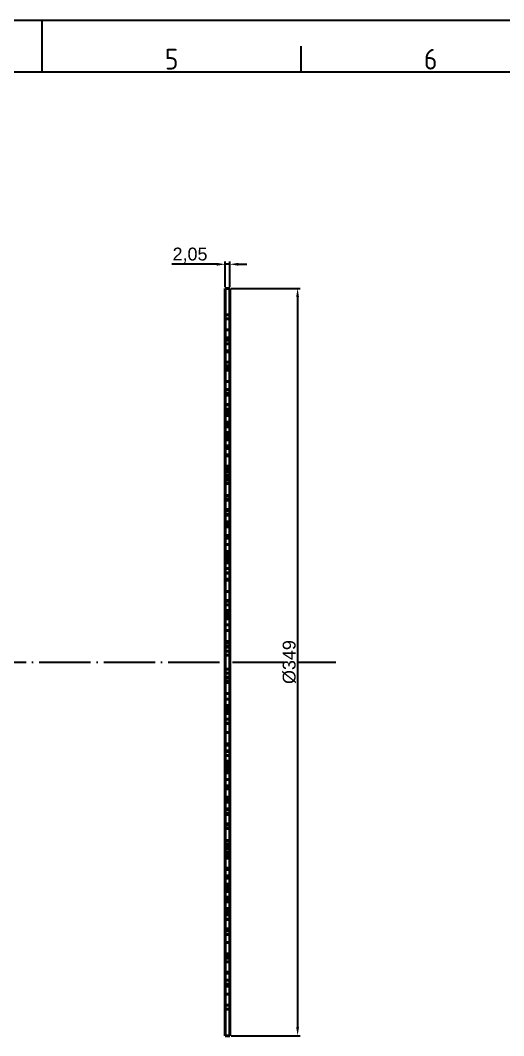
# Model space of a CAD drawing. Header units: millimetres. Extents: x 764 to 1780, y 1208 to 1927.
# Drawn here: x 1261.9 to 1487.7, y 1452.9 to 1927.1 of the extents above; entities that cross this region are included whole.
import ezdxf
from ezdxf.enums import TextEntityAlignment as Align

# ---------------------------------------------------------------- set-up
doc = ezdxf.new("R2010")
doc.units = ezdxf.units.MM
doc.linetypes.add('ACAD_ISO04W100', pattern=[30, 24, -3, 0, -3])
doc.linetypes.add('ACAD_ISO05W100', pattern=[33, 24, -3, 0, -3, 0, -3])
for name, color, linetype, lineweight in [('AM_0', 7, 'Continuous', 40), ('AM_4', 1, 'ACAD_ISO04W100', 25), ('AM_5', 3, 'Continuous', 25), ('AM_BOR', 2, 'ACAD_ISO05W100', 35)]:
    doc.layers.add(name, color=color, linetype=linetype, lineweight=lineweight)
doc.styles.add('ACISOTS', font='isocp.shx', dxfattribs={"height": 1})
doc.styles.get("Standard").update_dxf_attribs({"font": 'arial.ttf'})
doc.dimstyles.new('ISO-25', dxfattribs={"dimtxt": 6, "dimasz": 4, "dimexe": 1.25, "dimexo": 0.625, "dimtad": 1, "dimtxsty": 'Standard', "dimcen": 4, "dimadec": 0, "dimazin": 0, "dimtfac": 1, "dimtmove": 0, "dimatfit": 3, "dimfxl": 1, "dimarcsym": 0})

# ---------------------------------------------------------------- blocks, each defined once
blk = doc.blocks.new('A3 ZTL')
blk.add_line((401.17, 280.82), (19.57, 280.82))
at = {"layer": 'AM_BOR', "color": 135, "linetype": 'Continuous', "lineweight": 25}
blk.add_line((0, 290.61), (410.96, 290.61), dxfattribs=at)
at = {"layer": 'AM_BOR', "color": 135, "lineweight": 25}
for p, q in [((205.48, 280.82), (205.48, 290.61)), ((254.4, 280.82), (254.4, 285.71))]:
    blk.add_line(p, q, dxfattribs=at)
at = {"layer": 'AM_BOR', "color": 135, "lineweight": 25, "style": 'ACISOTS'}
for s, p in [('5', (229.94, 283.27)), ('6', (278.86, 283.27))]:
    blk.add_text(s, height=3.91, dxfattribs=at).set_placement(p, align=Align.MIDDLE)
blk = doc.blocks.new('*D285')
at = {"layer": 'AM_5', "color": 0, "lineweight": -2, "ltscale": 0.5, "transparency": 16777216}
for p, q in [((1353.64, 1813.19), (1332.65, 1813.19)), ((1357.64, 1802.53), (1357.64, 1814.44)), ((1359.69, 1813.19), (1357.64, 1813.19)), ((1359.69, 1802.53), (1359.69, 1814.44)), ((1363.69, 1813.19), (1367.69, 1813.19))]:
    blk.add_line(p, q, dxfattribs=at)
at = {"layer": 'AM_5', "color": 0, "ltscale": 0.5, "transparency": 16777216}
for points in [[(1353.64, 1813.86), (1353.64, 1812.52), (1357.64, 1813.19)], [(1363.69, 1813.86), (1363.69, 1812.52), (1359.69, 1813.19)]]:
    blk.add_solid(points, dxfattribs=at)
at = {"layer": 'Defpoints', "color": 0, "ltscale": 0.5, "transparency": 16777216}
for p in [(1357.64, 1813.19), (1357.64, 1801.91), (1359.69, 1801.91)]:
    blk.add_point(p, dxfattribs=at)
at = {"layer": 'AM_5', "color": 0, "ltscale": 0.5, "transparency": 16777216, "insert": (1341.15, 1817.42), "char_height": 6, "attachment_point": 5}
blk.add_mtext('2,05', dxfattribs=at)
blk = doc.blocks.new('*D286')
at = {"layer": 'AM_5', "color": 0, "lineweight": -2, "ltscale": 0.5, "transparency": 16777216}
for p, q in [((1360.31, 1801.91), (1392.67, 1801.91)), ((1391.42, 1797.91), (1391.42, 1456.91)), ((1360.31, 1452.91), (1392.67, 1452.91))]:
    blk.add_line(p, q, dxfattribs=at)
at = {"layer": 'AM_5', "color": 0, "ltscale": 0.5, "transparency": 16777216}
for points in [[(1390.75, 1797.91), (1392.08, 1797.91), (1391.42, 1801.91)], [(1390.75, 1456.91), (1392.08, 1456.91), (1391.42, 1452.91)]]:
    blk.add_solid(points, dxfattribs=at)
at = {"layer": 'Defpoints', "color": 0, "ltscale": 0.5, "transparency": 16777216}
for p in [(1359.69, 1801.91), (1359.69, 1452.91), (1391.42, 1452.91)]:
    blk.add_point(p, dxfattribs=at)
at = {"layer": 'AM_5', "color": 0, "ltscale": 0.5, "transparency": 16777216, "insert": (1387.56, 1627.41), "char_height": 6, "attachment_point": 5, "rotation": 90}
blk.add_mtext('%%C349', dxfattribs=at)

msp = doc.modelspace()

# ---------------------------------------------------------------- linework, layer by layer
at = {"layer": 'AM_0'}
for p, q in [((1359.687, 1801.907), (1357.637, 1801.907)), ((1357.637, 1452.907), (1357.637, 1801.907)), ((1359.687, 1452.907), (1359.687, 1801.907)), ((1357.637, 1789.564), (1359.687, 1789.564)), ((1359.687, 1787.65), (1357.637, 1787.65)), ((1359.687, 1782.557), (1357.637, 1782.557)), ((1359.687, 1778.81), (1357.637, 1778.81)), ((1359.687, 1777.778), (1357.637, 1777.778)), ((1359.687, 1776.002), (1357.637, 1776.002)), ((1359.687, 1772.715), (1357.637, 1772.715)), ((1357.637, 1772.478), (1359.687, 1772.478)), ((1357.637, 1772.31), (1359.687, 1772.31)), ((1357.637, 1772.257), (1359.687, 1772.257)), ((1357.637, 1767.415), (1359.687, 1767.415)), ((1357.637, 1765.702), (1359.687, 1765.702)), ((1359.687, 1764.999), (1357.637, 1764.999)), ((1359.687, 1763.708), (1357.637, 1763.708)), ((1357.637, 1758.408), (1359.687, 1758.408)), ((1357.637, 1754.699), (1359.687, 1754.699)), ((1359.687, 1752.929), (1357.637, 1752.929)), ((1359.687, 1752.009), (1357.637, 1752.009)), ((1357.637, 1747.629), (1359.687, 1747.629)), ((1359.687, 1747.557), (1357.637, 1747.557)), ((1357.637, 1745.509), (1359.687, 1745.509)), ((1359.687, 1744.241), (1357.637, 1744.241)), ((1359.687, 1743.309), (1357.637, 1743.309)), ((1359.687, 1742.532), (1357.637, 1742.532)), ((1359.687, 1739.428), (1357.637, 1739.428)), ((1359.687, 1738.623), (1357.637, 1738.623)), ((1357.637, 1738.009), (1359.687, 1738.009)), ((1357.637, 1737.741), (1359.687, 1737.741)), ((1357.637, 1737.257), (1359.687, 1737.257)), ((1359.687, 1734.609), (1357.637, 1734.609)), ((1357.637, 1734.128), (1359.687, 1734.128)), ((1359.687, 1734.096), (1357.637, 1734.096)), ((1359.687, 1732.696), (1357.637, 1732.696)), ((1359.687, 1732.522), (1357.637, 1732.522)), ((1357.637, 1732.232), (1359.687, 1732.232)), ((1357.637, 1731.153), (1359.687, 1731.153)), ((1357.637, 1728.323), (1359.687, 1728.323)), ((1357.637, 1727.222), (1359.687, 1727.222)), ((1359.687, 1724.259), (1357.637, 1724.259)), ((1357.637, 1723.796), (1359.687, 1723.796)), ((1359.687, 1723.693), (1357.637, 1723.693)), ((1357.637, 1718.959), (1359.687, 1718.959)), ((1359.687, 1718.824), (1357.637, 1718.824)), ((1359.687, 1717.407), (1357.637, 1717.407)), ((1357.637, 1717.193), (1359.687, 1717.193)), ((1359.687, 1716.093), (1357.637, 1716.093)), ((1359.687, 1714.532), (1357.637, 1714.532)), ((1357.637, 1713.875), (1359.687, 1713.875)), ((1359.687, 1713.874), (1357.637, 1713.874)), ((1357.637, 1713.564), (1359.687, 1713.564)), ((1359.687, 1712.914), (1357.637, 1712.914)), ((1357.637, 1712.324), (1359.687, 1712.324)), ((1357.637, 1710.793), (1359.687, 1710.793)), ((1359.687, 1705.135), (1357.637, 1705.135)), ((1357.637, 1703.574), (1359.687, 1703.574)), ((1359.687, 1702.977), (1357.637, 1702.977)), ((1357.637, 1698.635), (1359.687, 1698.635)), ((1359.687, 1698.252), (1357.637, 1698.252)), ((1359.687, 1698.155), (1357.637, 1698.155)), ((1357.637, 1696.488), (1359.687, 1696.488)), ((1359.687, 1696.018), (1357.637, 1696.018)), ((1357.637, 1692.855), (1359.687, 1692.855)), ((1357.637, 1692.677), (1359.687, 1692.677)), ((1359.687, 1692.541), (1357.637, 1692.541)), ((1359.687, 1692.407), (1357.637, 1692.407)), ((1357.637, 1692.261), (1359.687, 1692.261)), ((1359.687, 1691.868), (1357.637, 1691.868)), ((1357.637, 1691.752), (1359.687, 1691.752)), ((1359.687, 1690.808), (1357.637, 1690.808)), ((1357.637, 1690.718), (1359.687, 1690.718)), ((1357.637, 1690.674), (1359.687, 1690.674)), ((1359.687, 1690.509), (1357.637, 1690.509)), ((1359.687, 1686.546), (1357.637, 1686.546)), ((1357.637, 1686.233), (1359.687, 1686.233)), ((1357.637, 1685.233), (1359.687, 1685.233)), ((1359.687, 1682.265), (1357.637, 1682.265)), ((1357.637, 1679.066), (1359.687, 1679.066)), ((1359.687, 1677.7), (1357.637, 1677.7)), ((1359.687, 1677.009), (1357.637, 1677.009)), ((1357.637, 1676.965), (1359.687, 1676.965)), ((1359.687, 1676.412), (1357.637, 1676.412)), ((1359.687, 1676.409), (1357.637, 1676.409)), ((1357.637, 1676.246), (1359.687, 1676.246)), ((1357.637, 1675.643), (1359.687, 1675.643)), ((1359.687, 1674.907), (1357.637, 1674.907)), ((1359.687, 1673.725), (1357.637, 1673.725)), ((1357.637, 1671.109), (1359.687, 1671.109)), ((1359.687, 1669.105), (1357.637, 1669.105)), ((1357.637, 1668.915), (1359.687, 1668.915)), ((1359.687, 1666.179), (1357.637, 1666.179)), ((1357.637, 1666.112), (1359.687, 1666.112)), ((1359.687, 1665.593), (1357.637, 1665.593)), ((1357.637, 1660.293), (1359.687, 1660.293)), ((1359.687, 1656.104), (1357.637, 1656.104)), ((1357.637, 1655.879), (1359.687, 1655.879)), ((1359.687, 1654.122), (1357.637, 1654.122)), ((1359.687, 1651.43), (1357.637, 1651.43)), ((1357.637, 1650.804), (1359.687, 1650.804)), ((1357.637, 1650.297), (1359.687, 1650.297)), ((1359.687, 1650.026), (1357.637, 1650.026)), ((1357.637, 1649.02), (1359.687, 1649.02)), ((1359.687, 1648.647), (1357.637, 1648.647)), ((1359.687, 1647.914), (1357.637, 1647.914)), ((1357.637, 1647.622), (1359.687, 1647.622)), ((1357.637, 1644.726), (1359.687, 1644.726)), ((1357.637, 1642.147), (1359.687, 1642.147)), ((1357.637, 1636.997), (1359.687, 1636.997)), ((1359.687, 1636.631), (1357.637, 1636.631)), ((1357.637, 1636.497), (1359.687, 1636.497)), ((1359.687, 1634.939), (1357.637, 1634.939)), ((1357.637, 1634.573), (1359.687, 1634.573)), ((1357.637, 1634.439), (1359.687, 1634.439)), ((1359.687, 1632.557), (1357.637, 1632.557)), ((1359.687, 1630.657), (1357.637, 1630.657)), ((1357.637, 1624.157), (1359.687, 1624.157)), ((1357.637, 1622.257), (1359.687, 1622.257)), ((1359.687, 1620.374), (1357.637, 1620.374)), ((1357.637, 1620.24), (1359.687, 1620.24)), ((1359.687, 1619.874), (1357.637, 1619.874)), ((1359.687, 1618.316), (1357.637, 1618.316)), ((1359.687, 1618.182), (1357.637, 1618.182)), ((1357.637, 1617.816), (1359.687, 1617.816)), ((1359.687, 1612.667), (1357.637, 1612.667)), ((1359.687, 1610.087), (1357.637, 1610.087)), ((1359.687, 1607.191), (1357.637, 1607.191)), ((1359.687, 1606.899), (1357.637, 1606.899)), ((1357.637, 1606.167), (1359.687, 1606.167)), ((1357.637, 1605.793), (1359.687, 1605.793)), ((1357.637, 1604.787), (1359.687, 1604.787)), ((1357.637, 1604.516), (1359.687, 1604.516)), ((1359.687, 1604.009), (1357.637, 1604.009)), ((1359.687, 1603.383), (1357.637, 1603.383)), ((1357.637, 1600.691), (1359.687, 1600.691)), ((1359.687, 1598.934), (1357.637, 1598.934)), ((1357.637, 1598.709), (1359.687, 1598.709)), ((1359.687, 1594.52), (1357.637, 1594.52)), ((1357.637, 1589.22), (1359.687, 1589.22)), ((1359.687, 1588.701), (1357.637, 1588.701)), ((1357.637, 1588.634), (1359.687, 1588.634)), ((1359.687, 1585.898), (1357.637, 1585.898)), ((1359.687, 1585.708), (1357.637, 1585.708)), ((1359.687, 1583.704), (1357.637, 1583.704)), ((1359.687, 1581.088), (1357.637, 1581.088)), ((1357.637, 1579.907), (1359.687, 1579.907)), ((1357.637, 1579.17), (1359.687, 1579.17)), ((1359.687, 1578.567), (1357.637, 1578.567)), ((1357.637, 1578.404), (1359.687, 1578.404)), ((1357.637, 1578.401), (1359.687, 1578.401)), ((1359.687, 1577.848), (1357.637, 1577.848)), ((1359.687, 1577.804), (1357.637, 1577.804)), ((1359.687, 1577.113), (1357.637, 1577.113)), ((1357.637, 1575.747), (1359.687, 1575.747)), ((1357.637, 1572.548), (1359.687, 1572.548)), ((1359.687, 1569.58), (1357.637, 1569.58)), ((1359.687, 1568.58), (1357.637, 1568.58)), ((1357.637, 1568.267), (1359.687, 1568.267)), ((1359.687, 1564.304), (1357.637, 1564.304)), ((1357.637, 1564.139), (1359.687, 1564.139)), ((1359.687, 1564.095), (1357.637, 1564.095)), ((1357.637, 1564.005), (1359.687, 1564.005)), ((1359.687, 1563.061), (1357.637, 1563.061)), ((1357.637, 1562.945), (1359.687, 1562.945)), ((1357.637, 1562.552), (1359.687, 1562.552)), ((1359.687, 1562.406), (1357.637, 1562.406)), ((1357.637, 1562.272), (1359.687, 1562.272)), ((1359.687, 1562.136), (1357.637, 1562.136)), ((1359.687, 1561.958), (1357.637, 1561.958)), ((1357.637, 1558.795), (1359.687, 1558.795)), ((1359.687, 1558.325), (1357.637, 1558.325)), ((1357.637, 1556.658), (1359.687, 1556.658)), ((1357.637, 1556.561), (1359.687, 1556.561)), ((1359.687, 1556.178), (1357.637, 1556.178)), ((1357.637, 1551.836), (1359.687, 1551.836)), ((1359.687, 1551.239), (1357.637, 1551.239)), ((1357.637, 1549.678), (1359.687, 1549.678)), ((1359.687, 1544.02), (1357.637, 1544.02)), ((1359.687, 1542.489), (1357.637, 1542.489)), ((1359.687, 1541.899), (1357.637, 1541.899)), ((1357.637, 1541.249), (1359.687, 1541.249)), ((1357.637, 1540.939), (1359.687, 1540.939)), ((1357.637, 1540.938), (1359.687, 1540.938)), ((1359.687, 1540.281), (1357.637, 1540.281)), ((1357.637, 1538.72), (1359.687, 1538.72)), ((1359.687, 1537.62), (1357.637, 1537.62)), ((1357.637, 1537.407), (1359.687, 1537.407)), ((1357.637, 1535.989), (1359.687, 1535.989)), ((1359.687, 1535.854), (1357.637, 1535.854)), ((1357.637, 1531.12), (1359.687, 1531.12)), ((1359.687, 1531.018), (1357.637, 1531.018)), ((1357.637, 1530.554), (1359.687, 1530.554)), ((1359.687, 1527.591), (1357.637, 1527.591)), ((1359.687, 1526.491), (1357.637, 1526.491)), ((1359.687, 1523.66), (1357.637, 1523.66)), ((1359.687, 1522.581), (1357.637, 1522.581)), ((1357.637, 1522.291), (1359.687, 1522.291)), ((1359.687, 1522.117), (1357.637, 1522.117)), ((1357.637, 1520.718), (1359.687, 1520.718)), ((1359.687, 1520.685), (1357.637, 1520.685)), ((1359.687, 1520.204), (1357.637, 1520.204)), ((1359.687, 1517.557), (1357.637, 1517.557)), ((1359.687, 1517.072), (1357.637, 1517.072)), ((1359.687, 1516.804), (1357.637, 1516.804)), ((1357.637, 1516.191), (1359.687, 1516.191)), ((1357.637, 1515.385), (1359.687, 1515.385)), ((1357.637, 1512.281), (1359.687, 1512.281)), ((1357.637, 1511.504), (1359.687, 1511.504)), ((1357.637, 1510.572), (1359.687, 1510.572)), ((1359.687, 1509.304), (1357.637, 1509.304)), ((1357.637, 1507.257), (1359.687, 1507.257)), ((1359.687, 1507.184), (1357.637, 1507.184)), ((1357.637, 1502.804), (1359.687, 1502.804)), ((1357.637, 1501.884), (1359.687, 1501.884)), ((1359.687, 1500.114), (1357.637, 1500.114)), ((1359.687, 1496.406), (1357.637, 1496.406)), ((1357.637, 1491.106), (1359.687, 1491.106)), ((1357.637, 1489.814), (1359.687, 1489.814)), ((1359.687, 1489.111), (1357.637, 1489.111)), ((1359.687, 1487.398), (1357.637, 1487.398)), ((1359.687, 1482.557), (1357.637, 1482.557)), ((1359.687, 1482.503), (1357.637, 1482.503)), ((1359.687, 1482.335), (1357.637, 1482.335)), ((1357.637, 1482.098), (1359.687, 1482.098)), ((1357.637, 1478.811), (1359.687, 1478.811)), ((1357.637, 1477.035), (1359.687, 1477.035)), ((1357.637, 1476.003), (1359.687, 1476.003)), ((1357.637, 1472.257), (1359.687, 1472.257)), ((1357.637, 1467.163), (1359.687, 1467.163)), ((1359.687, 1465.249), (1357.637, 1465.249)), ((1357.637, 1452.907), (1359.687, 1452.907))]:
    msp.add_line(p, q, dxfattribs=at)
at = {"layer": 'AM_4'}
msp.add_line((879.424, 1627.407), (1409.207, 1627.407), dxfattribs=at)

# ---------------------------------------------------------------- block references
at = {"linetype": 'ByBlock', "lineweight": 0, "xscale": 2.47426245, "yscale": 2.47426245, "zscale": 2.47426245}
msp.add_blockref('A3 ZTL', (763.615, 1208.106), dxfattribs=at)

# ---------------------------------------------------------------- dimensions: what is measured, and where the dimension line sits
at = {"layer": 'AM_5', "ltscale": 0.5}
dim = msp.add_linear_dim(base=(1357.637, 1813.19), p1=(1359.687, 1801.907), p2=(1357.637, 1801.907), dimstyle='ISO-25', dxfattribs=at)
dim.commit()
dim.dimension.update_dxf_attribs({"geometry": '*D285', "text_midpoint": (1341.145, 1817.421)})
dim = msp.add_linear_dim(base=(1391.416, 1452.907), p1=(1359.687, 1801.907), p2=(1359.687, 1452.907), angle=90, text='%%C349', dimstyle='ISO-25', dxfattribs=at)
dim.commit()
dim.dimension.update_dxf_attribs({"geometry": '*D286', "text_midpoint": (1387.56, 1627.407)})

doc.saveas('drawing.dxf')
